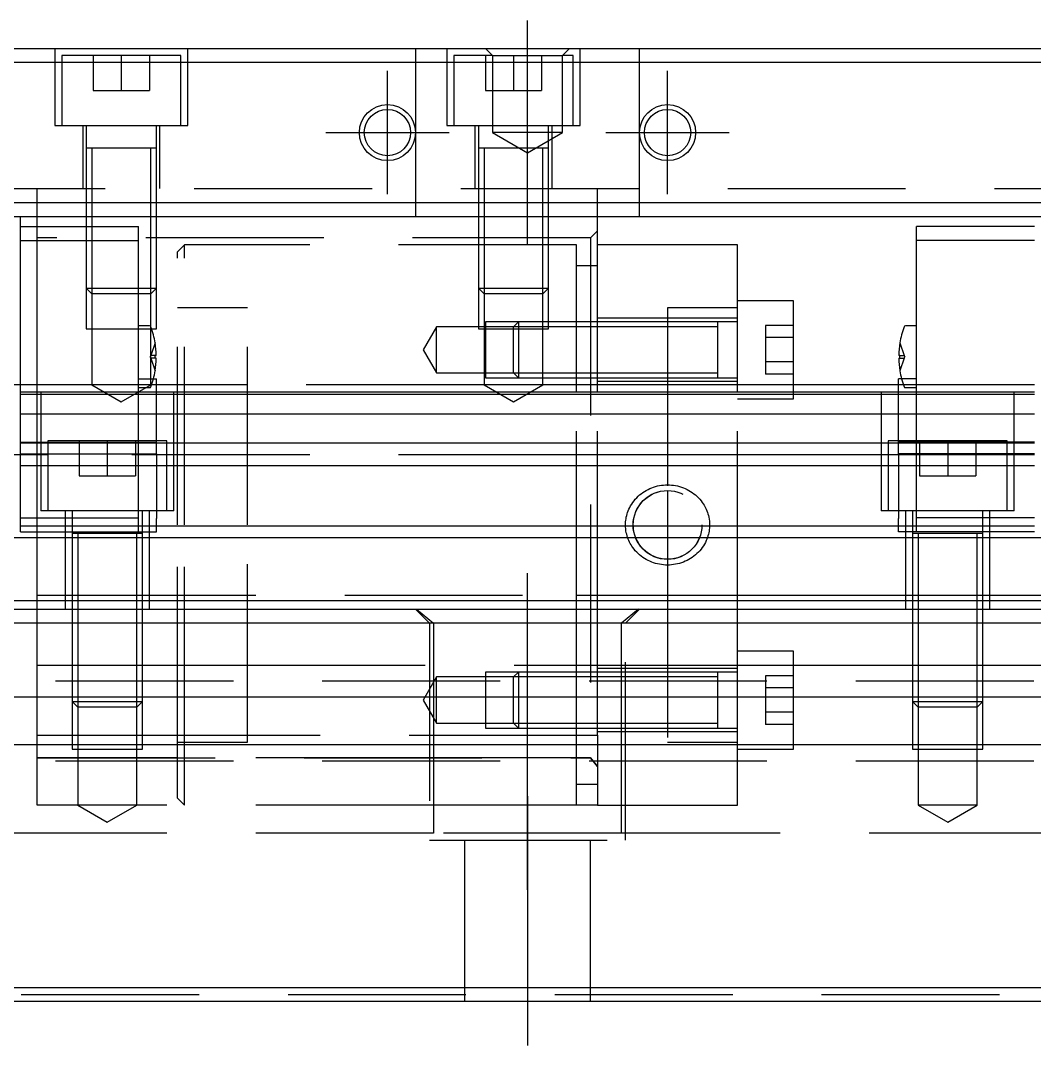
# Model space of a CAD drawing. Extents: x -34 to 620, y -356 to 113.
# Drawn here: x 133.8 to 206.2, y -322.7 to -249.5 of the extents above; entities that cross this region are included whole.
import ezdxf

# ---------------------------------------------------------------- set-up
doc = ezdxf.new("R2010")
doc.units = 0
doc.linetypes.add('CENTER', pattern=[50.8, 31.75, -6.35, 6.35, -6.35])
doc.linetypes.add('DASHED', pattern=[19.05, 12.7, -6.35])
doc.layers.get('0').update_dxf_attribs({"linetype": 'CONTINUOUS'})
doc.layers.add('CENTER', color=1, linetype='CENTER')

msp = doc.modelspace()

# ---------------------------------------------------------------- linework, layer by layer
at = {"color": 7, "linetype": 'CONTINUOUS'}
for p, q in [((71, -251.54), (269, -251.54)), ((268, -252.54), (72, -252.54)), ((143.5, -258.64), (138.5, -258.64)), ((143.5, -258.64), (138.5, -258.64)), ((171.5, -258.64), (166.5, -258.64)), ((171.5, -258.64), (166.5, -258.64)), ((72, -262.54), (268, -262.54)), ((269, -263.54), (71, -263.54)), ((133.8, -264.54), (133.8, -263.54)), ((135, -264.24), (135, -263.54)), ((175, -276.04), (175, -263.54)), ((133.8, -264.24), (142.232, -264.24)), ((133.8, -271.04), (133.8, -264.54)), ((142.232, -265.24), (142.232, -264.24)), ((197.768, -265.24), (197.768, -264.24)), ((206.2, -264.24), (197.768, -264.24)), ((133.8, -265.24), (142.232, -265.24)), ((142.232, -285.04), (142.232, -265.24)), ((197.768, -285.04), (197.768, -265.24)), ((206.2, -265.24), (197.768, -265.24)), ((185, -265.54), (175, -265.54)), ((185, -276.04), (185, -265.54)), ((189, -269.54), (185, -269.54)), ((189, -276.04), (189, -269.54)), ((133.8, -271.29), (133.8, -271.04)), ((133.8, -285.04), (133.8, -271.29)), ((143.014, -271.34), (142.232, -271.34)), ((197.768, -271.34), (196.986, -271.34)), ((143.416, -273.64), (143.416, -273.44)), ((143.416, -273.44), (143.498, -273.44)), ((196.584, -273.44), (196.502, -273.44)), ((196.584, -273.64), (196.584, -273.44)), ((143.498, -273.64), (143.416, -273.64)), ((196.502, -273.64), (196.584, -273.64)), ((142.232, -275.74), (143.014, -275.74)), ((143.291, -275.11), (143.5, -275.11)), ((143.5, -277.71), (143.5, -275.11)), ((196.5, -275.54), (189, -275.54)), ((196.5, -277.71), (196.5, -275.11)), ((196.709, -275.11), (196.5, -275.11)), ((196.986, -275.74), (197.768, -275.74)), ((143.5, -276.04), (196.5, -276.04)), ((143.5, -276.204), (196.5, -276.204)), ((143.5, -277.602), (196.5, -277.602)), ((143.5, -279.623), (143.5, -277.71)), ((196.5, -279.623), (196.5, -277.71)), ((142.232, -279.623), (143.5, -279.623)), ((143.5, -280.468), (143.5, -279.623)), ((143.5, -279.678), (196.5, -279.678)), ((196.5, -280.468), (196.5, -279.623)), ((197.768, -279.623), (196.5, -279.623)), ((142.232, -280.468), (143.5, -280.468)), ((143.5, -280.468), (143.5, -285.078)), ((196.5, -280.468), (196.5, -285.078)), ((197.768, -280.468), (196.5, -280.468)), ((143.5, -281.299), (196.5, -281.299)), ((133.8, -285.04), (142.232, -285.04)), ((133.8, -286.04), (133.8, -285.04)), ((142.232, -286.04), (142.232, -285.04)), ((143.5, -286.04), (143.5, -285.078)), ((196.5, -286.04), (196.5, -285.078)), ((197.768, -286.04), (197.768, -285.04)), ((206.2, -285.04), (197.768, -285.04)), ((143.5, -285.592), (196.5, -285.592)), ((0, -286.44), (340, -286.44)), ((133.8, -286.04), (142.232, -286.04)), ((142.5, -286.14), (137.5, -286.14)), ((142.5, -286.14), (137.5, -286.14)), ((142.232, -286.04), (143.5, -286.04)), ((197.768, -286.04), (196.5, -286.04)), ((202.5, -286.14), (197.5, -286.14)), ((206.2, -286.04), (197.768, -286.04)), ((0, -290.94), (340, -290.94)), ((1, -291.54), (339, -291.54)), ((338, -292.54), (2, -292.54)), ((183.6, -298.04), (183.6, -296.04)), ((183.6, -296.39), (183.6, -296.04)), ((338, -297.84), (2, -297.84)), ((183.6, -300.04), (183.6, -299.69)), ((338, -301.24), (2, -301.24)), ((2, -318.54), (338, -318.54)), ((339, -319.54), (1, -319.54))]:
    msp.add_line(p, q, dxfattribs=at)
at = {"color": 3, "linetype": 'DASHED'}
for p, q in [((136.25, -251.54), (136.25, -257.04)), ((145.75, -257.04), (145.75, -251.54)), ((162, -251.54), (162, -263.54)), ((164.25, -251.54), (164.25, -257.04)), ((167, -251.54), (167.5, -252.04)), ((172.5, -252.04), (173, -251.54)), ((173.75, -257.04), (173.75, -251.54)), ((178, -263.54), (178, -251.54)), ((136.75, -252.04), (136.75, -257.04)), ((145.25, -252.04), (136.75, -252.04)), ((139, -252.04), (139, -254.54)), ((141, -252.04), (141, -254.54)), ((143, -252.04), (143, -254.54)), ((145.25, -257.04), (145.25, -252.04)), ((164.75, -252.04), (164.75, -257.04)), ((167.5, -252.04), (164.75, -252.04)), ((167, -252.04), (167, -254.54)), ((167.5, -252.04), (167.5, -257.54)), ((167.5, -252.04), (172.5, -252.04)), ((169, -252.04), (169, -254.54)), ((171, -252.04), (171, -254.54)), ((172.5, -257.54), (172.5, -252.04)), ((173.25, -252.04), (172.5, -252.04)), ((173.25, -257.04), (173.25, -252.04)), ((139, -254.54), (141, -254.54)), ((141, -254.54), (143, -254.54)), ((167, -254.54), (169, -254.54)), ((169, -254.54), (171, -254.54)), ((136.25, -257.04), (145.75, -257.04)), ((138.25, -257.04), (138.25, -261.54)), ((138.5, -257.04), (138.5, -258.64)), ((143.5, -258.64), (143.5, -257.04)), ((143.75, -261.54), (143.75, -257.04)), ((164.25, -257.04), (173.75, -257.04)), ((166.25, -257.04), (166.25, -261.54)), ((166.5, -257.04), (166.5, -258.64)), ((171.5, -258.64), (171.5, -257.04)), ((171.75, -261.54), (171.75, -257.04)), ((167.5, -257.54), (170, -258.983)), ((172.5, -257.54), (167.5, -257.54)), ((170, -258.983), (172.5, -257.54)), ((138.5, -258.635), (138.5, -258.64)), ((138.5, -258.64), (138.5, -261.54)), ((138.5, -258.64), (138.5, -258.645)), ((143.5, -258.64), (138.5, -258.64)), ((138.9, -258.64), (138.9, -261.54)), ((143.1, -261.54), (143.1, -258.64)), ((143.5, -258.64), (143.5, -258.635)), ((143.5, -261.54), (143.5, -258.64)), ((143.5, -258.645), (143.5, -258.64)), ((166.5, -258.635), (166.5, -258.64)), ((166.5, -258.64), (166.5, -261.54)), ((166.5, -258.64), (166.5, -258.645)), ((171.5, -258.64), (166.5, -258.64)), ((166.9, -258.64), (166.9, -261.54)), ((171.1, -261.54), (171.1, -258.64)), ((171.5, -258.64), (171.5, -258.635)), ((171.5, -261.54), (171.5, -258.64)), ((171.5, -258.645), (171.5, -258.64)), ((70, -261.54), (270, -261.54)), ((135, -263.54), (135, -261.54)), ((138.5, -261.54), (138.5, -263.54)), ((138.5, -261.54), (138.5, -263.54)), ((138.9, -261.54), (138.9, -263.54)), ((143.1, -263.54), (143.1, -261.54)), ((143.5, -263.54), (143.5, -261.54)), ((143.5, -263.54), (143.5, -261.54)), ((166.5, -261.54), (166.5, -263.54)), ((166.5, -261.54), (166.5, -263.54)), ((166.9, -261.54), (166.9, -263.54)), ((171.1, -263.54), (171.1, -261.54)), ((171.5, -263.54), (171.5, -261.54)), ((171.5, -263.54), (171.5, -261.54)), ((175, -263.54), (175, -261.54)), ((138.5, -263.54), (138.5, -264.24)), ((138.5, -263.54), (138.5, -264.24)), ((138.9, -263.54), (138.9, -264.24)), ((143.1, -269.04), (143.1, -263.54)), ((143.5, -268.64), (143.5, -263.54)), ((143.5, -268.64), (143.5, -263.54)), ((166.5, -263.54), (166.5, -268.64)), ((166.5, -263.54), (166.5, -268.64)), ((166.9, -263.54), (166.9, -269.04)), ((171.1, -269.04), (171.1, -263.54)), ((171.5, -268.64), (171.5, -263.54)), ((171.5, -268.64), (171.5, -263.54)), ((135, -276.04), (135, -264.24)), ((138.5, -264.24), (138.5, -268.64)), ((138.5, -264.24), (138.5, -268.64)), ((138.9, -264.24), (138.9, -269.04)), ((175, -264.54), (174.5, -265.04)), ((174.5, -265.04), (135, -265.04)), ((174.5, -265.04), (174.5, -302.161)), ((145.5, -265.54), (145, -266.04)), ((145, -285.54), (145, -266.04)), ((173.5, -265.54), (145.5, -265.54)), ((145.5, -285.54), (145.5, -265.54)), ((173.5, -271.04), (173.5, -265.54)), ((175, -267.04), (173.5, -267.04)), ((138.5, -268.64), (138.9, -269.04)), ((138.5, -268.64), (138.5, -271.54)), ((138.5, -268.64), (143.5, -268.64)), ((138.9, -269.04), (138.9, -271.54)), ((143.1, -269.04), (138.9, -269.04)), ((143.1, -269.04), (143.5, -268.64)), ((143.1, -271.54), (143.1, -269.04)), ((143.5, -271.54), (143.5, -268.64)), ((166.5, -268.64), (166.9, -269.04)), ((166.5, -268.64), (166.5, -271.54)), ((166.5, -268.64), (171.5, -268.64)), ((166.9, -269.04), (166.9, -271.54)), ((171.1, -269.04), (166.9, -269.04)), ((171.1, -269.04), (171.5, -268.64)), ((171.1, -271.54), (171.1, -269.04)), ((171.5, -271.54), (171.5, -268.64)), ((150, -270.04), (145, -270.04)), ((150, -285.54), (150, -270.04)), ((185, -270.04), (180, -270.04)), ((180, -270.04), (180, -283.081)), ((169.35, -271.04), (167, -271.04)), ((167, -271.04), (167, -275.04)), ((169.35, -271.04), (169, -271.39)), ((175, -271.04), (169.35, -271.04)), ((175, -271.04), (169.35, -271.04)), ((169.35, -271.04), (169.35, -275.04)), ((173.5, -271.39), (173.5, -271.04)), ((185, -270.79), (175, -270.79)), ((183.605, -271.04), (175, -271.04)), ((185, -271.04), (183.595, -271.04)), ((183.6, -275.04), (183.6, -271.04)), ((183.6, -273.04), (183.6, -271.04)), ((183.6, -271.39), (183.6, -271.04)), ((189, -271.308), (187, -271.308)), ((187, -271.308), (187, -272.174)), ((138.5, -271.54), (143.5, -271.54)), ((138.9, -271.54), (138.9, -275.54)), ((143.1, -275.54), (143.1, -271.54)), ((163.5, -271.39), (162.547, -273.04)), ((167, -271.39), (163.5, -271.39)), ((163.5, -274.69), (163.5, -271.39)), ((166.5, -271.54), (171.5, -271.54)), ((166.9, -271.54), (166.9, -275.54)), ((169, -271.39), (167, -271.39)), ((175, -271.39), (169, -271.39)), ((169, -274.69), (169, -271.39)), ((171.1, -275.54), (171.1, -271.54)), ((173.5, -274.69), (173.5, -271.39)), ((183.6, -271.39), (175, -271.39)), ((183.6, -274.69), (183.6, -271.39)), ((143.416, -272.542), (143.1, -273.44)), ((143.416, -272.54), (143.416, -272.542)), ((143.416, -272.54), (143.416, -272.542)), ((187, -272.174), (187, -273.906)), ((189, -272.174), (187, -272.174)), ((196.584, -272.54), (196.584, -272.542)), ((196.584, -272.54), (196.584, -272.542)), ((196.584, -272.54), (196.584, -272.542)), ((196.584, -272.54), (196.584, -272.542)), ((196.584, -272.542), (196.9, -273.44)), ((143.1, -273.44), (143.065, -273.54)), ((143.1, -273.64), (143.065, -273.54)), ((143.416, -273.44), (143.1, -273.44)), ((162.547, -273.04), (163.5, -274.69)), ((196.584, -273.44), (196.9, -273.44)), ((196.9, -273.44), (196.935, -273.54)), ((196.9, -273.64), (196.935, -273.54)), ((143.1, -273.64), (143.416, -274.538)), ((143.416, -273.64), (143.1, -273.64)), ((187, -273.906), (187, -274.772)), ((189, -273.906), (187, -273.906)), ((196.9, -273.64), (196.584, -274.538)), ((196.584, -273.64), (196.9, -273.64)), ((143.416, -274.538), (143.416, -274.54)), ((143.416, -274.538), (143.416, -274.54)), ((163.5, -274.69), (167, -274.69)), ((167, -274.69), (169, -274.69)), ((167, -275.04), (169.35, -275.04)), ((169, -274.69), (169.35, -275.04)), ((169, -274.69), (175, -274.69)), ((169.35, -275.04), (175, -275.04)), ((169.35, -275.04), (175, -275.04)), ((173.5, -275.04), (173.5, -274.69)), ((173.5, -276.04), (173.5, -275.04)), ((175, -274.69), (183.6, -274.69)), ((175, -275.04), (183.6, -275.04)), ((183.595, -275.04), (183.6, -275.04)), ((183.6, -275.04), (183.6, -274.69)), ((183.6, -275.04), (183.605, -275.04)), ((183.6, -275.04), (185, -275.04)), ((189, -274.772), (187, -274.772)), ((196.584, -274.538), (196.584, -274.54)), ((196.584, -274.538), (196.584, -274.54)), ((133.8, -275.54), (86.2, -275.54)), ((135, -275.54), (133.8, -275.54)), ((138.9, -275.54), (135, -275.54)), ((138.9, -275.54), (141, -276.752)), ((143.1, -275.54), (138.9, -275.54)), ((141, -276.752), (143.1, -275.54)), ((142.232, -275.11), (143.291, -275.11)), ((150, -275.54), (143.1, -275.54)), ((166.9, -275.54), (150, -275.54)), ((166.9, -275.54), (169, -276.752)), ((171.1, -275.54), (166.9, -275.54)), ((169, -276.752), (171.1, -275.54)), ((173.5, -275.54), (171.1, -275.54)), ((175, -275.54), (173.5, -275.54)), ((175, -275.29), (185, -275.29)), ((180, -275.54), (175, -275.54)), ((185, -275.54), (180, -275.54)), ((189, -275.54), (185, -275.54)), ((196.843, -275.54), (196.5, -275.54)), ((197.768, -275.11), (196.709, -275.11)), ((197.768, -275.54), (196.843, -275.54)), ((206.2, -275.54), (197.768, -275.54)), ((133.8, -276.04), (142.232, -276.04)), ((133.8, -276.204), (142.232, -276.204)), ((135, -286.04), (135, -276.04)), ((135.25, -276.04), (135.25, -284.54)), ((142.232, -276.04), (143.5, -276.04)), ((142.232, -276.204), (143.5, -276.204)), ((144.75, -284.54), (144.75, -276.04)), ((173.5, -291.54), (173.5, -276.04)), ((175, -291.54), (175, -276.04)), ((185, -291.54), (185, -276.04)), ((189, -276.54), (189, -276.04)), ((195.25, -276.04), (195.25, -284.54)), ((196.5, -276.04), (197.768, -276.04)), ((196.5, -276.204), (197.768, -276.204)), ((197.768, -276.04), (206.2, -276.04)), ((197.768, -276.204), (206.2, -276.204)), ((204.75, -284.54), (204.75, -276.04)), ((185, -276.54), (189, -276.54)), ((133.8, -277.602), (142.232, -277.602)), ((142.232, -277.602), (143.5, -277.602)), ((196.5, -277.602), (197.768, -277.602)), ((197.768, -277.602), (206.2, -277.602)), ((133.8, -279.623), (142.232, -279.623)), ((133.8, -279.678), (142.232, -279.678)), ((135.75, -279.54), (135.75, -284.54)), ((142.232, -279.54), (135.75, -279.54)), ((138, -279.54), (138, -282.04)), ((140, -279.54), (140, -282.04)), ((142, -279.54), (142, -282.04)), ((143.5, -279.54), (142.232, -279.54)), ((142.232, -279.678), (143.5, -279.678)), ((144.25, -279.54), (143.5, -279.54)), ((144.25, -284.54), (144.25, -279.54)), ((195.75, -279.54), (195.75, -284.54)), ((196.5, -279.54), (195.75, -279.54)), ((197.768, -279.54), (196.5, -279.54)), ((196.5, -279.678), (197.768, -279.678)), ((204.25, -279.54), (197.768, -279.54)), ((206.2, -279.623), (197.768, -279.623)), ((197.768, -279.678), (206.2, -279.678)), ((198, -279.54), (198, -282.04)), ((200, -279.54), (200, -282.04)), ((202, -279.54), (202, -282.04)), ((204.25, -284.54), (204.25, -279.54)), ((133.8, -280.54), (86.2, -280.54)), ((133.8, -280.468), (142.232, -280.468)), ((135, -280.54), (133.8, -280.54)), ((135.75, -280.54), (135, -280.54)), ((173.5, -280.54), (135.75, -280.54)), ((175, -280.54), (173.5, -280.54)), ((185, -280.54), (175, -280.54)), ((195.75, -280.54), (185, -280.54)), ((196.5, -280.54), (195.75, -280.54)), ((197.768, -280.54), (196.5, -280.54)), ((206.2, -280.468), (197.768, -280.468)), ((206.2, -280.54), (197.768, -280.54)), ((133.8, -281.299), (142.232, -281.299)), ((142.232, -281.299), (143.5, -281.299)), ((196.5, -281.299), (197.768, -281.299)), ((197.768, -281.299), (206.2, -281.299)), ((138, -282.04), (140, -282.04)), ((140, -282.04), (142, -282.04)), ((198, -282.04), (200, -282.04)), ((200, -282.04), (202, -282.04)), ((178.355, -283.146), (178.478, -283.073)), ((178.478, -283.073), (178.605, -283.005)), ((178.605, -283.005), (178.736, -282.944)), ((178.736, -282.944), (178.871, -282.888)), ((178.871, -282.888), (179.008, -282.838)), ((179.008, -282.838), (179.145, -282.795)), ((179.145, -282.795), (179.284, -282.759)), ((179.284, -282.759), (179.425, -282.73)), ((179.425, -282.73), (179.567, -282.707)), ((179.567, -282.707), (179.71, -282.69)), ((179.71, -282.69), (179.854, -282.68)), ((179.854, -282.68), (180, -282.677)), ((180, -282.677), (180.146, -282.68)), ((180, -283.081), (180, -287.998)), ((180.146, -282.68), (180.29, -282.69)), ((180.29, -282.69), (180.433, -282.707)), ((180.433, -282.707), (180.575, -282.73)), ((180.575, -282.73), (180.715, -282.759)), ((180.715, -282.759), (180.854, -282.795)), ((180.854, -282.795), (180.992, -282.838)), ((180.992, -282.838), (181.129, -282.888)), ((181.129, -282.888), (181.264, -282.944)), ((181.264, -282.944), (181.395, -283.005)), ((181.395, -283.005), (181.522, -283.073)), ((181.522, -283.073), (181.645, -283.146)), ((177.52, -283.929), (177.606, -283.815)), ((177.606, -283.815), (177.698, -283.704)), ((177.698, -283.704), (177.796, -283.598)), ((177.796, -283.598), (177.901, -283.496)), ((177.901, -283.496), (178.008, -283.4)), ((178.008, -283.4), (178.12, -283.309)), ((178.12, -283.309), (178.235, -283.225)), ((178.235, -283.225), (178.355, -283.146)), ((181.645, -283.146), (181.764, -283.225)), ((181.764, -283.225), (181.88, -283.309)), ((181.88, -283.309), (181.992, -283.4)), ((181.992, -283.4), (182.099, -283.496)), ((182.099, -283.496), (182.204, -283.598)), ((182.204, -283.598), (182.302, -283.704)), ((182.302, -283.704), (182.394, -283.815)), ((182.394, -283.815), (182.48, -283.929)), ((144.75, -284.54), (135.25, -284.54)), ((137, -284.54), (137, -291.54)), ((137.5, -284.54), (137.5, -286.04)), ((142.5, -286.04), (142.5, -284.54)), ((143, -291.54), (143, -284.54)), ((177.15, -284.646), (177.191, -284.535)), ((177.191, -284.535), (177.237, -284.425)), ((177.237, -284.425), (177.299, -284.295)), ((177.299, -284.295), (177.366, -284.169)), ((177.366, -284.169), (177.44, -284.047)), ((177.44, -284.047), (177.52, -283.929)), ((182.48, -283.929), (182.544, -284.023)), ((182.544, -284.023), (182.605, -284.12)), ((182.605, -284.12), (182.661, -284.219)), ((182.661, -284.219), (182.714, -284.321)), ((182.714, -284.321), (182.763, -284.425)), ((182.763, -284.425), (182.809, -284.535)), ((182.809, -284.535), (182.85, -284.646)), ((204.75, -284.54), (195.25, -284.54)), ((197, -284.54), (197, -291.54)), ((197.5, -284.54), (197.5, -286.04)), ((202.5, -286.04), (202.5, -284.54)), ((203, -291.54), (203, -284.54)), ((177.009, -285.318), (177.02, -285.208)), ((177.02, -285.208), (177.036, -285.098)), ((177.036, -285.098), (177.056, -284.988)), ((177.056, -284.988), (177.083, -284.873)), ((177.083, -284.873), (177.114, -284.758)), ((177.114, -284.758), (177.15, -284.646)), ((182.85, -284.646), (182.886, -284.758)), ((182.886, -284.758), (182.917, -284.873)), ((182.917, -284.873), (182.944, -284.988)), ((182.944, -284.988), (182.968, -285.125)), ((182.968, -285.125), (182.986, -285.263)), ((182.986, -285.263), (182.996, -285.401)), ((133.8, -285.592), (142.232, -285.592)), ((142.232, -285.592), (143.5, -285.592)), ((145, -301.24), (145, -285.54)), ((145.5, -301.24), (145.5, -285.54)), ((150, -301.04), (150, -285.54)), ((177, -285.54), (177.002, -285.429)), ((177.004, -285.679), (177, -285.54)), ((177.002, -285.429), (177.009, -285.318)), ((177.014, -285.817), (177.004, -285.679)), ((177.032, -285.955), (177.014, -285.817)), ((177.056, -286.092), (177.032, -285.955)), ((182.964, -285.982), (182.944, -286.092)), ((182.98, -285.872), (182.964, -285.982)), ((182.991, -285.762), (182.98, -285.872)), ((182.998, -285.651), (182.991, -285.762)), ((182.996, -285.401), (183, -285.54)), ((183, -285.54), (182.998, -285.651)), ((196.5, -285.592), (197.768, -285.592)), ((197.768, -285.592), (206.2, -285.592)), ((135, -291.54), (135, -286.04)), ((137.5, -286.04), (137.5, -286.14)), ((137.5, -286.135), (137.5, -286.14)), ((137.5, -286.14), (137.5, -291.54)), ((137.5, -286.14), (137.5, -286.145)), ((142.5, -286.14), (137.5, -286.14)), ((137.9, -286.14), (137.9, -291.54)), ((142.1, -291.54), (142.1, -286.14)), ((142.5, -286.14), (142.5, -286.04)), ((142.5, -286.14), (142.5, -286.135)), ((142.5, -291.54), (142.5, -286.14)), ((142.5, -286.145), (142.5, -286.14)), ((177.083, -286.207), (177.056, -286.092)), ((177.114, -286.322), (177.083, -286.207)), ((177.15, -286.434), (177.114, -286.322)), ((177.191, -286.545), (177.15, -286.434)), ((177.237, -286.655), (177.191, -286.545)), ((177.286, -286.759), (177.237, -286.655)), ((182.763, -286.655), (182.701, -286.785)), ((182.809, -286.545), (182.763, -286.655)), ((182.85, -286.434), (182.809, -286.545)), ((182.886, -286.322), (182.85, -286.434)), ((182.917, -286.207), (182.886, -286.322)), ((182.944, -286.092), (182.917, -286.207)), ((197.5, -286.04), (197.5, -286.14)), ((197.5, -286.135), (197.5, -286.14)), ((197.5, -286.14), (197.5, -291.54)), ((197.5, -286.14), (197.5, -286.145)), ((202.5, -286.14), (197.5, -286.14)), ((197.9, -286.14), (197.9, -291.54)), ((202.1, -291.54), (202.1, -286.14)), ((202.5, -286.14), (202.5, -286.04)), ((202.5, -286.14), (202.5, -286.135)), ((202.5, -291.54), (202.5, -286.14)), ((202.5, -286.145), (202.5, -286.14)), ((177.339, -286.861), (177.286, -286.759)), ((177.395, -286.96), (177.339, -286.861)), ((177.456, -287.057), (177.395, -286.96)), ((177.52, -287.151), (177.456, -287.057)), ((177.606, -287.265), (177.52, -287.151)), ((177.698, -287.376), (177.606, -287.265)), ((177.796, -287.482), (177.698, -287.376)), ((182.302, -287.376), (182.204, -287.482)), ((182.394, -287.265), (182.302, -287.376)), ((182.48, -287.151), (182.394, -287.265)), ((182.56, -287.033), (182.48, -287.151)), ((182.634, -286.911), (182.56, -287.033)), ((182.701, -286.785), (182.634, -286.911)), ((177.901, -287.584), (177.796, -287.482)), ((178.008, -287.68), (177.901, -287.584)), ((178.12, -287.771), (178.008, -287.68)), ((178.236, -287.855), (178.12, -287.771)), ((178.355, -287.934), (178.236, -287.855)), ((178.478, -288.007), (178.355, -287.934)), ((178.605, -288.075), (178.478, -288.007)), ((178.736, -288.136), (178.605, -288.075)), ((178.871, -288.192), (178.736, -288.136)), ((179.008, -288.242), (178.871, -288.192)), ((180, -287.998), (180, -301.04)), ((181.129, -288.192), (180.992, -288.242)), ((181.264, -288.136), (181.129, -288.192)), ((181.395, -288.075), (181.264, -288.136)), ((181.522, -288.007), (181.395, -288.075)), ((181.645, -287.934), (181.522, -288.007)), ((181.765, -287.855), (181.645, -287.934)), ((181.88, -287.771), (181.765, -287.855)), ((181.992, -287.68), (181.88, -287.771)), ((182.099, -287.584), (181.992, -287.68)), ((182.204, -287.482), (182.099, -287.584)), ((179.146, -288.285), (179.008, -288.242)), ((179.285, -288.321), (179.146, -288.285)), ((179.425, -288.35), (179.285, -288.321)), ((179.567, -288.373), (179.425, -288.35)), ((179.71, -288.39), (179.567, -288.373)), ((179.854, -288.4), (179.71, -288.39)), ((180, -288.403), (179.854, -288.4)), ((180.146, -288.4), (180, -288.403)), ((180.29, -288.39), (180.146, -288.4)), ((180.433, -288.373), (180.29, -288.39)), ((180.575, -288.35), (180.433, -288.373)), ((180.716, -288.321), (180.575, -288.35)), ((180.855, -288.285), (180.716, -288.321)), ((180.992, -288.242), (180.855, -288.285)), ((82.5, -290.54), (135, -290.54)), ((135, -290.54), (137.5, -290.54)), ((137.5, -290.54), (137.9, -290.54)), ((137.9, -290.54), (173.5, -290.54)), ((173.5, -290.54), (175, -290.54)), ((175, -290.54), (185, -290.54)), ((185, -290.54), (197.5, -290.54)), ((197.5, -290.54), (197.9, -290.54)), ((197.9, -290.54), (202.1, -290.54)), ((202.1, -290.54), (202.5, -290.54)), ((202.5, -290.54), (257.5, -290.54)), ((135, -297.84), (135, -291.54)), ((137.5, -291.54), (137.5, -297.84)), ((137.5, -291.54), (137.5, -297.84)), ((137.9, -291.54), (137.9, -297.84)), ((142.1, -297.84), (142.1, -291.54)), ((142.5, -297.84), (142.5, -291.54)), ((142.5, -297.84), (142.5, -291.54)), ((162, -291.54), (163, -292.54)), ((162.063, -291.54), (163.292, -292.54)), ((173.5, -296.04), (173.5, -291.54)), ((175, -297.84), (175, -291.54)), ((177.937, -291.54), (176.708, -292.54)), ((177, -292.54), (178, -291.54)), ((185, -297.84), (185, -291.54)), ((197.5, -291.54), (197.5, -297.84)), ((197.5, -291.54), (197.5, -297.84)), ((197.9, -291.54), (197.9, -297.84)), ((202.1, -297.84), (202.1, -291.54)), ((202.5, -297.84), (202.5, -291.54)), ((202.5, -297.84), (202.5, -291.54)), ((163, -292.54), (163, -308.04)), ((163.292, -292.54), (163.292, -297.84)), ((176.708, -297.84), (176.708, -292.54)), ((177, -308.04), (177, -292.54)), ((189, -294.54), (185, -294.54)), ((189, -297.84), (189, -294.54)), ((82.5, -295.54), (135, -295.54)), ((135, -295.54), (137.5, -295.54)), ((137.5, -295.54), (137.9, -295.54)), ((137.9, -295.54), (150, -295.54)), ((150, -295.54), (173.5, -295.54)), ((169.35, -296.04), (167, -296.04)), ((167, -296.04), (167, -300.04)), ((169.35, -296.04), (169, -296.39)), ((175, -296.04), (169.35, -296.04)), ((175, -296.04), (169.35, -296.04)), ((169.35, -296.04), (169.35, -300.04)), ((173.5, -295.54), (175, -295.54)), ((173.5, -296.39), (173.5, -296.04)), ((175, -295.54), (176.708, -295.54)), ((185, -295.79), (175, -295.79)), ((176.708, -296.04), (175, -296.04)), ((176.708, -295.54), (180, -295.54)), ((183.605, -296.04), (176.708, -296.04)), ((180, -295.54), (185, -295.54)), ((185, -296.04), (183.595, -296.04)), ((183.6, -300.04), (183.6, -296.04)), ((185, -295.54), (189, -295.54)), ((189, -295.54), (197.5, -295.54)), ((197.5, -295.54), (197.9, -295.54)), ((197.9, -295.54), (202.1, -295.54)), ((202.1, -295.54), (202.5, -295.54)), ((202.5, -295.54), (257.5, -295.54)), ((339.5, -296.69), (0.5, -296.69)), ((163.5, -296.39), (162.547, -298.04)), ((167, -296.39), (163.5, -296.39)), ((163.5, -299.69), (163.5, -296.39)), ((169, -296.39), (167, -296.39)), ((175, -296.39), (169, -296.39)), ((169, -299.69), (169, -296.39)), ((173.5, -297.84), (173.5, -296.39)), ((176.708, -296.39), (175, -296.39)), ((183.6, -296.39), (176.708, -296.39)), ((183.6, -297.84), (183.6, -296.39)), ((189, -296.308), (187, -296.308)), ((187, -296.308), (187, -297.174)), ((189, -297.174), (187, -297.174)), ((187, -297.174), (187, -298.906)), ((135, -300.54), (135, -297.84)), ((137.5, -297.84), (137.5, -298.14)), ((137.5, -297.84), (137.5, -298.14)), ((137.5, -298.14), (137.9, -298.54)), ((137.5, -298.14), (137.5, -301.24)), ((137.5, -298.14), (142.5, -298.14)), ((137.9, -297.84), (137.9, -298.54)), ((142.1, -298.54), (142.1, -297.84)), ((142.1, -298.54), (142.5, -298.14)), ((142.5, -298.14), (142.5, -297.84)), ((142.5, -298.14), (142.5, -297.84)), ((142.5, -301.24), (142.5, -298.14)), ((162.547, -298.04), (163.5, -299.69)), ((163.292, -297.84), (163.292, -301.24)), ((173.5, -299.69), (173.5, -297.84)), ((175, -300.54), (175, -297.84)), ((176.708, -301.24), (176.708, -297.84)), ((183.6, -299.69), (183.6, -297.84)), ((185, -301.24), (185, -297.84)), ((189, -301.24), (189, -297.84)), ((197.5, -297.84), (197.5, -298.14)), ((197.5, -297.84), (197.5, -298.14)), ((197.5, -298.14), (197.9, -298.54)), ((197.5, -298.14), (197.5, -301.24)), ((197.5, -298.14), (202.5, -298.14)), ((197.9, -297.84), (197.9, -298.54)), ((202.1, -298.54), (202.1, -297.84)), ((202.1, -298.54), (202.5, -298.14)), ((202.5, -298.14), (202.5, -297.84)), ((202.5, -298.14), (202.5, -297.84)), ((202.5, -301.24), (202.5, -298.14)), ((137.9, -298.54), (137.9, -301.54)), ((142.1, -298.54), (137.9, -298.54)), ((142.1, -301.54), (142.1, -298.54)), ((187, -298.906), (187, -299.772)), ((189, -298.906), (187, -298.906)), ((197.9, -298.54), (197.9, -301.54)), ((202.1, -298.54), (197.9, -298.54)), ((202.1, -301.54), (202.1, -298.54)), ((163.5, -299.69), (167, -299.69)), ((167, -299.69), (169, -299.69)), ((169, -299.69), (169.35, -300.04)), ((169, -299.69), (175, -299.69)), ((173.5, -300.04), (173.5, -299.69)), ((175, -299.69), (176.708, -299.69)), ((176.708, -299.69), (183.6, -299.69)), ((189, -299.772), (187, -299.772)), ((135, -301.24), (135, -300.54)), ((135, -300.54), (137.5, -300.54)), ((137.5, -300.54), (142.5, -300.54)), ((142.5, -300.54), (163.292, -300.54)), ((163.292, -300.54), (175, -300.54)), ((167, -300.04), (169.35, -300.04)), ((169.35, -300.04), (175, -300.04)), ((169.35, -300.04), (175, -300.04)), ((173.5, -301.24), (173.5, -300.04)), ((175, -300.04), (176.708, -300.04)), ((175, -300.29), (185, -300.29)), ((175, -300.54), (175, -301.24)), ((176.708, -300.04), (183.6, -300.04)), ((183.595, -300.04), (183.6, -300.04)), ((183.6, -300.04), (185, -300.04)), ((183.6, -300.04), (183.605, -300.04)), ((135, -305.54), (135, -301.24)), ((137.5, -301.24), (137.5, -301.54)), ((142.5, -301.54), (142.5, -301.24)), ((145, -301.04), (150, -301.04)), ((145, -305.04), (145, -301.24)), ((145.5, -305.54), (145.5, -301.24)), ((163.292, -301.24), (163.292, -307.54)), ((173.5, -305.54), (173.5, -301.24)), ((175, -301.24), (175, -305.54)), ((176.708, -307.54), (176.708, -301.24)), ((180, -301.04), (185, -301.04)), ((185, -305.54), (185, -301.24)), ((189, -301.54), (189, -301.24)), ((197.5, -301.24), (197.5, -301.54)), ((202.5, -301.54), (202.5, -301.24)), ((137.5, -301.54), (142.5, -301.54)), ((137.9, -301.54), (137.9, -305.54)), ((142.1, -305.54), (142.1, -301.54)), ((185, -301.54), (189, -301.54)), ((197.5, -301.54), (202.5, -301.54)), ((197.9, -301.54), (197.9, -305.54)), ((202.1, -305.54), (202.1, -301.54)), ((339.5, -302.39), (0.5, -302.39)), ((145, -302.161), (135, -302.161)), ((135, -302.161), (174.5, -302.161)), ((163.292, -302.161), (145, -302.161)), ((173.5, -302.161), (163.292, -302.161)), ((174.5, -302.161), (173.5, -302.161)), ((174.5, -302.161), (175, -302.774)), ((175, -302.774), (174.5, -302.161)), ((173.5, -304.04), (175, -304.04)), ((137.9, -305.54), (135, -305.54)), ((137.9, -305.54), (140, -306.752)), ((142.1, -305.54), (137.9, -305.54)), ((140, -306.752), (142.1, -305.54)), ((163.292, -305.54), (142.1, -305.54)), ((145, -305.04), (145.5, -305.54)), ((175, -305.54), (163.292, -305.54)), ((175, -305.54), (176.708, -305.54)), ((176.708, -305.54), (185, -305.54)), ((197.9, -305.54), (200, -306.752)), ((202.1, -305.54), (197.9, -305.54)), ((200, -306.752), (202.1, -305.54)), ((163.292, -307.54), (56.708, -307.54)), ((176.708, -307.54), (163.292, -307.54)), ((283.292, -307.54), (176.708, -307.54)), ((163, -308.04), (177, -308.04)), ((165.5, -308.04), (165.5, -319.54)), ((174.5, -319.54), (174.5, -308.04)), ((0.5, -319.04), (339.5, -319.04))]:
    msp.add_line(p, q, dxfattribs=at)
at = {"color": 3, "linetype": 'CONTINUOUS'}
for centre in [(160, -257.54), (180, -257.54)]:
    msp.add_circle(centre, 2, dxfattribs=at)
at = {"color": 7, "linetype": 'CONTINUOUS'}
for centre in [(160, -257.54), (180, -257.54)]:
    msp.add_circle(centre, 1.65, dxfattribs=at)
at = {"color": 3, "linetype": 'DASHED'}
for radius in [2.458, 2.453]:
    msp.add_circle((180, -285.54), radius, dxfattribs=at)
at = {"color": 7, "linetype": 'CONTINUOUS'}
for centre, radius, start, end in [((143.014, -271.44), 0.1, 20.85059, 90), ((196.986, -271.44), 0.1, 90, 159.14941), ((137.5, -273.54), 6, 9.59407, 20.85059), ((202.5, -273.54), 6, 159.14941, 170.40593), ((137.5, -273.54), 5.999, 0.95511, 9.57967), ((202.5, -273.54), 5.999, 170.42033, 179.04489), ((137.5, -273.54), 5.999, 350.42033, 359.04489), ((202.5, -273.54), 5.999, 180.95511, 189.57967), ((137.5, -273.54), 6, 339.14941, 350.40593), ((202.5, -273.54), 6, 189.59407, 200.85059), ((143.014, -275.64), 0.1, 270, 339.14941), ((196.986, -275.64), 0.1, 200.85059, 270)]:
    msp.add_arc(centre, radius, start, end, dxfattribs=at)
at = {"layer": 'CENTER', "color": 1, "linetype": 'CENTER'}
for p, q in [((170, -265.54), (170, -249.54)), ((160, -261.94), (160, -253.14)), ((180, -261.94), (180, -253.14)), ((155.6, -257.54), (164.4, -257.54)), ((175.6, -257.54), (184.4, -257.54)), ((170, -311.59), (170, -288.99)), ((170, -304.89), (170, -322.69))]:
    msp.add_line(p, q, dxfattribs=at)

doc.saveas('drawing.dxf')
